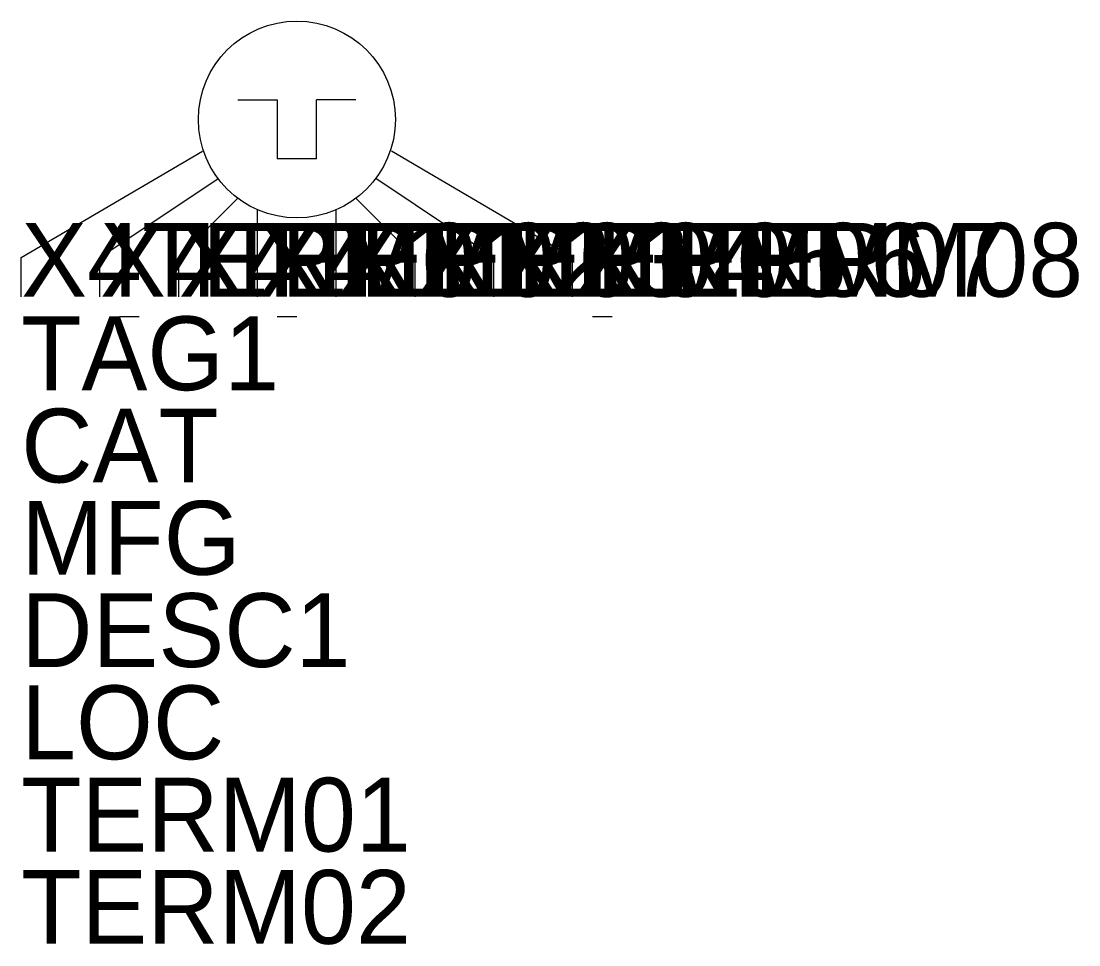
# Model space of a CAD drawing. Extents: x -0.5 to 1.29, y -1.31 to 0.25.
import ezdxf

# ---------------------------------------------------------------- set-up
doc = ezdxf.new("R2010")
doc.units = 0
doc.layers.get('0').update_dxf_attribs({"linetype": 'CONTINUOUS'})

msp = doc.modelspace()

# ---------------------------------------------------------------- linework, layer by layer
for p, q in [((-0.13333, 0.11667), (-0.06667, 0.11667)), ((-0.06667, 0.11667), (-0.06667, 0.01667)), ((0, 0.01667), (0, 0.11667)), ((0.06667, 0.11667), (0, 0.11667)), ((-0.5, -0.15), (-0.19333, 0.03)), ((0.43333, -0.15), (0.12667, 0.03)), ((0, 0.01667), (-0.06667, 0.01667)), ((-0.36667, -0.15), (-0.16667, -0.01667)), ((0.3, -0.15), (0.1, -0.01667)), ((-0.23333, -0.15), (-0.13333, -0.05)), ((0.16667, -0.15), (0.06667, -0.05)), ((-0.1, -0.21667), (-0.1, -0.07)), ((0.03333, -0.21667), (0.03333, -0.07)), ((-0.5, -0.21667), (-0.5, -0.15)), ((-0.36667, -0.21667), (-0.36667, -0.15)), ((-0.23333, -0.21667), (-0.23333, -0.15)), ((0.16667, -0.21667), (0.16667, -0.15)), ((0.3, -0.21667), (0.3, -0.15)), ((0.43333, -0.21667), (0.43333, -0.15)), ((-0.33333, -0.25), (-0.3, -0.25)), ((-0.06667, -0.25), (-0.03333, -0.25)), ((0.46667, -0.25), (0.5, -0.25))]:
    msp.add_line(p, q)
msp.add_circle((-0.03333, 0.08333), 0.16667)

# ---------------------------------------------------------------- texts
at = {"flags": 1}
for tag, p in [('X4TERM01', (-0.5, -0.21667)), ('X4TERM02', (-0.36667, -0.21667)), ('X4TERM03', (-0.23333, -0.21667)), ('X4TERM04', (-0.1, -0.21667)), ('X1TERM05', (0.03333, -0.21667)), ('X1TERM06', (0.16667, -0.21667)), ('X1TERM07', (0.3, -0.21667)), ('X1TERM08', (0.43333, -0.21667))]:
    msp.add_attdef(tag, p, '', height=0.125, dxfattribs=at)
for tag, p in [('TAG1', (-0.5, -0.375)), ('CAT', (-0.5, -0.53125)), ('MFG', (-0.5, -0.6875)), ('DESC1', (-0.5, -0.84375)), ('LOC', (-0.5, -1)), ('TERM01', (-0.5, -1.15625)), ('TERM02', (-0.5, -1.3125))]:
    msp.add_attdef(tag, p, '', height=0.125)

doc.saveas('drawing.dxf')
